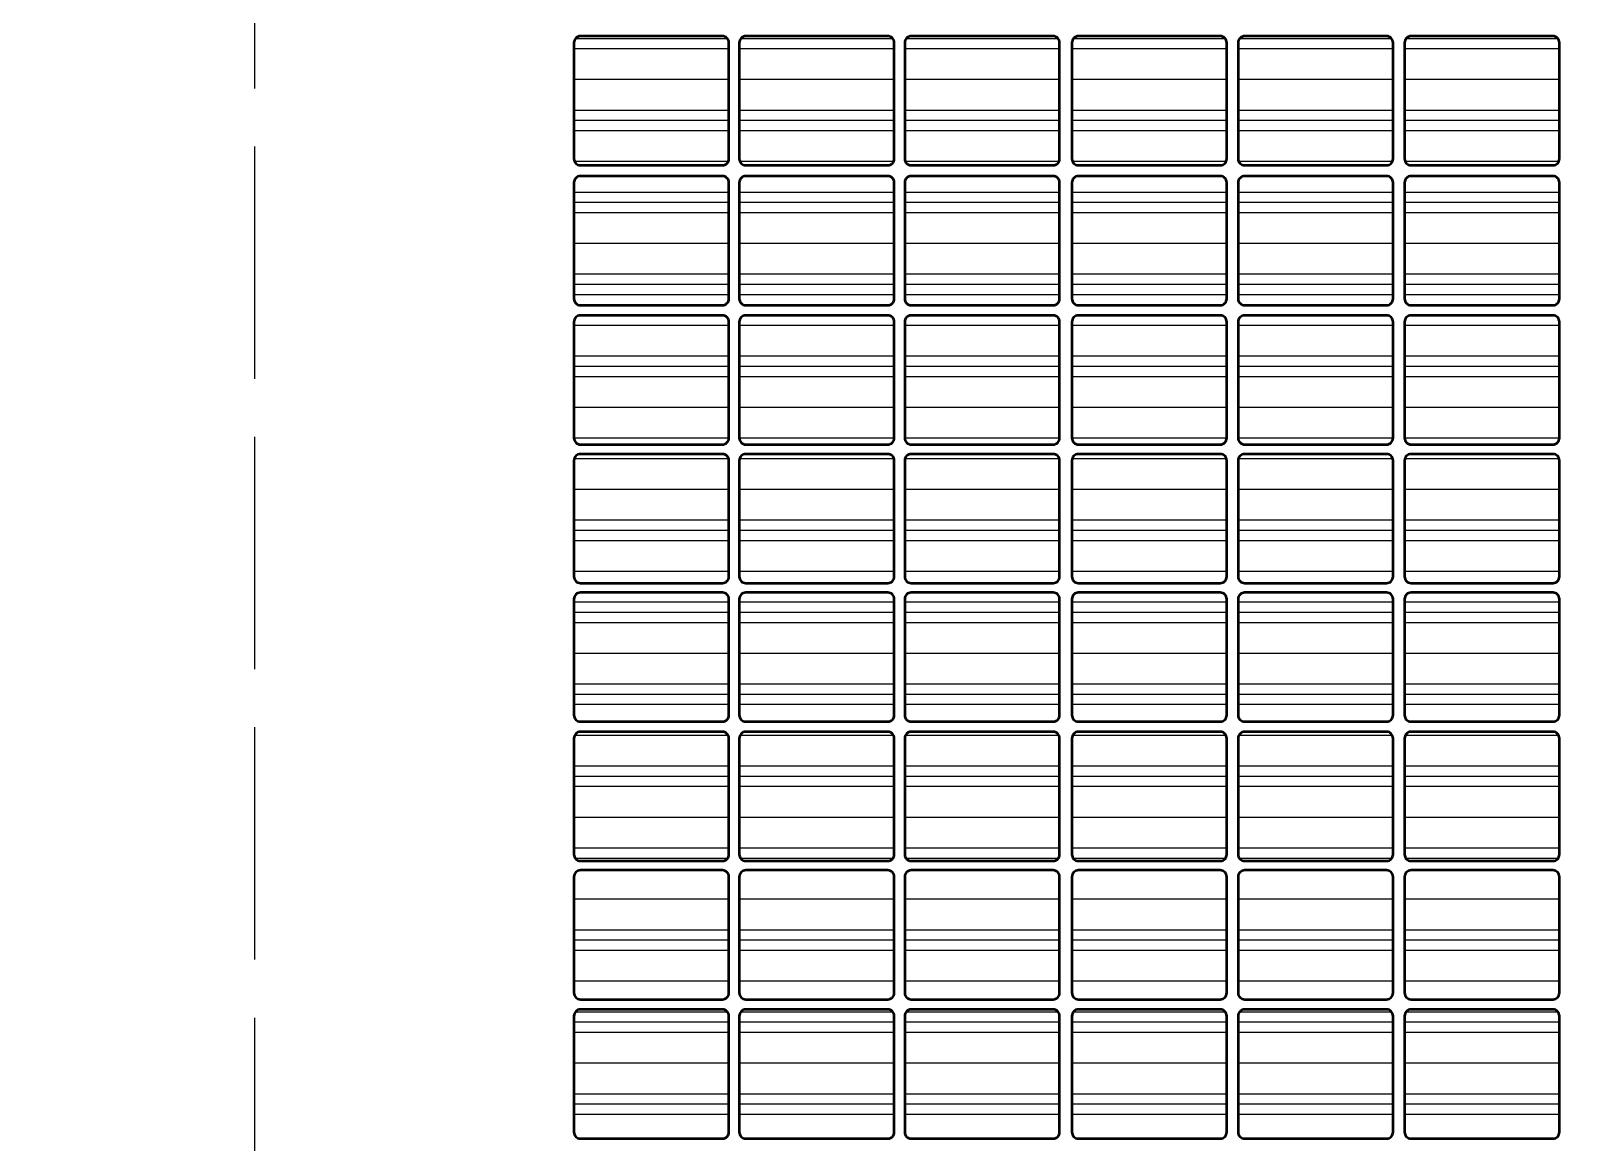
# Model space of a CAD drawing. Header units: millimetres. Extents: x -17739 to 130674, y -21116 to 94884.
# Drawn here: x 88508 to 100544, y 35164 to 43778 of the extents above; entities that cross this region are included whole.
import ezdxf

# ---------------------------------------------------------------- set-up
doc = ezdxf.new("R2010")
doc.units = ezdxf.units.MM
doc.linetypes.add('ACAD_ISO02W100', pattern=[15, 12, -3])
doc.layers.add('AM_0', color=7, linetype='Continuous', lineweight=50)
doc.layers.add('Pathways', color=50, linetype='ACAD_ISO02W100')
doc.layers.add('Workstations', color=7, linetype='Continuous')
pattern_1 = [(0, (-14633.8, -808.35), (0, 635), []), (0, (-14633.8, -729), (0, 635), []), (0, (-14633.8, -649.6), (0, 635), []), (0, (-14633.8, -411.5), (0, 635), [])]

msp = doc.modelspace()

# ---------------------------------------------------------------- hatches: boundary and pattern name
h = msp.add_hatch()
h.set_pattern_fill('GRAVEL', color=256)
h.set_pattern_definition([(228.0127875, (-27627.5733, -20782.793), (-203.200000016, -228.599999986), [3.4172144, -338.3048364]), (184.969741, (-27629.8593, -20785.333), (304.7999998794, 25.400001447), [5.8640472, -580.540489]), (132.5104471, (-27635.7013, -20785.841), (254.000000107, -279.399999902), [4.1348152, -409.347228]), (267.273689, (-27645.6073, -20792.191), (25.400000053, 507.999999997), [5.3400452, -528.6643743]), (292.8336542, (-27645.8613, -20797.525), (-127.000000011, 304.7999999956), [5.236337, -518.3980775]), (357.273689, (-27643.8293, -20802.351), (-507.999999997, 25.400000053), [5.3400452, -528.6643743]), (37.69424047, (-27638.4953, -20802.605), (-330.1999999854, -254.000000019), [7.0619366, -699.131153]), (72.2553284, (-27632.9073, -20798.287), (177.800000048, 558.799999985), [6.6671952, -660.052566]), (121.4295656, (-27630.8753, -20791.937), (-203.200000029, 330.199999982), [5.35813, -530.455457]), (175.2363583, (-27633.6693, -20787.365), (279.399999996, -25.400000044), [6.1171328, -299.7393695]), (222.3974378, (-27639.7653, -20786.857), (-304.7999999902, -279.4000000106), [7.9107792, -783.167725]), (138.8140748, (-27620.4613, -20792.445), (-177.79999999, 152.400000012), [2.7000454, -267.3056582]), (171.4692344, (-27622.4933, -20790.667), (330.200000009, -50.799999942), [5.1368198, -508.54639]), (225, (-27627.573, -20789.905), (-4e-15, -25.4), [3.5920934, -32.328931]), (203.1985905, (-27629.3513, -20786.857), (127.000000003, 50.79999999), [1.9344132, -191.5062237]), (291.8014095, (-27631.1293, -20787.619), (-25.4, 76.2), [2.7356562, -134.04753]), (30.9637565, (-27630.1133, -20790.159), (76.2, 50.8), [4.4431966, -143.6629815]), (161.565051, (-27626.303, -20787.873), (50.8, -25.4), [3.2128714, -77.108981]), (16.3895403, (-27645.8613, -20787.619), (254, 76.2), [4.50088, -445.5882667]), (70.3461759, (-27641.5433, -20786.349), (-101.60000001, -279.399999997), [3.7759894, -373.8221568]), (293.1985905, (-27626.3033, -20782.793), (-50.79999999, 127.000000004), [3.868801, -189.571836]), (343.6104597, (-27624.7793, -20786.349), (-254.000000005, 76.199999982), [4.50088, -445.5882667]), (339.4439548, (-27645.8613, -20803.367), (-127, 50.8), [4.340352, -212.677343]), (294.7751406, (-27641.7973, -20804.891), (-127.000000151, 279.399999931), [3.6367212, -360.0359338]), (66.8014095, (-27626.0493, -20808.193), (50.79999999, 127.000000003), [3.868801, -189.571836]), (17.3540246, (-27624.5253, -20804.637), (-330.199999993, -101.600000021), [4.2578274, -421.5237598]), (69.4439548, (-27638.4953, -20808.193), (-50.8, -127), [2.170176, -214.847519]), (101.3099325, (-27627.5733, -20808.193), (-25.4, 101.6), [1.295146, -128.2199496]), (165.9637565, (-27627.827, -20806.923), (76.2, -25.4), [5.236337, -99.490546]), (186.009006, (-27632.9073, -20805.653), (253.999999999, 25.400000013), [4.85267, -480.4136486]), (303.6900675, (-27630.113, -20792.445), (-25.4, 50.8), [3.6632388, -87.9177636]), (353.1572266, (-27628.0813, -20795.493), (431.8000000027, -50.7999999774), [6.3955676, -633.1600907]), (60.9453959, (-27621.7313, -20796.255), (-101.600000003, -177.8), [2.6150824, -258.893923]), (90, (-27620.46, -20793.97), (-25.4, 25.4), [1.524, -23.876]), (120.2564372, (-27633.4153, -20804.891), (101.599999988, -177.800000007), [3.5286696, -349.3394077]), (48.0127875, (-27635.1933, -20801.843), (203.200000017, 228.599999985), [6.8344288, -334.887622]), (0, (-27630.62, -20796.763), (25.4, 25.4), [6.604, -18.796]), (325.3048465, (-27624.0173, -20796.763), (254.000000096, -177.799999863), [4.0160956, -397.5931672]), (254.054604, (-27620.7153, -20799.049), (-25.4, -101.6), [3.6982908, -181.2165004]), (207.64597536, (-27621.7313, -20802.605), (-482.600000018, -253.999999966), [6.021451, -596.1246442]), (175.42607874, (-27627.0653, -20805.399), (-330.2, 25.4), [6.3702946, -630.6584646])])
edge = h.paths.add_edge_path()
edge.add_line((-6197, -19436), (-6197, 76756))
edge.add_arc((-4197, 76756), 2000, 90, 180)
edge.add_line((-4197, 78756), (116945, 78756))
at = {"layer": 'Workstations'}
h = msp.add_hatch(dxfattribs=at)
h.set_pattern_fill('PLASTI', color=256, scale=100)
h.set_pattern_definition(pattern_1)
edge = h.paths.add_edge_path()
edge.add_line((94044, 44896), (95144, 44896))
edge.add_arc((95144, 44946), 50, 270, 360)
edge.add_line((95194, 44946), (95194, 45846))
edge.add_arc((95144, 45846), 50, 0, 90)
edge.add_line((95144, 45896), (94044, 45896))
edge.add_arc((94044, 45846), 50, 90, 180)
edge.add_line((93994, 45846), (93994, 44946))
edge.add_arc((94044, 44946), 50, 180, 270)
edge = h.paths.add_edge_path()
edge.add_line((95325, 32014), (96425, 32014))
edge.add_arc((96425, 32064), 50, 270, 360)
edge.add_line((96475, 32064), (96475, 32964))
edge.add_arc((96425, 32964), 50, 0, 90)
edge.add_line((96425, 33014), (95325, 33014))
edge.add_arc((95325, 32964), 50, 90, 180)
edge.add_line((95275, 32964), (95275, 32064))
edge.add_arc((95325, 32064), 50, 180, 270)
h = msp.add_hatch(dxfattribs=at)
h.set_pattern_fill('PLASTI', color=256, scale=100)
h.set_pattern_definition(pattern_1)
h.paths.add_polyline_path([(93863, 42738, 0.414214), (93913, 42788), (93913, 43688, 0.414214), (93863, 43738), (92763, 43738, 0.414214), (92713, 43688), (92713, 42788, 0.414214), (92763, 42738)])
h.paths.add_polyline_path([(94044, 43738, 0.414214), (93994, 43688), (93994, 42788, 0.414214), (94044, 42738), (95144, 42738, 0.414214), (95194, 42788), (95194, 43688, 0.414214), (95144, 43738)])
h.paths.add_polyline_path([(96475, 43688, 0.414214), (96425, 43738), (95325, 43738, 0.414214), (95275, 43688), (95275, 42788, 0.414214), (95325, 42738), (96425, 42738, 0.414214), (96475, 42788)])
h.paths.add_polyline_path([(97770, 43688, 0.414214), (97720, 43738), (96620, 43738, 0.414214), (96570, 43688), (96570, 42788, 0.414214), (96620, 42738), (97720, 42738, 0.414214), (97770, 42788)])
h.paths.add_polyline_path([(99058, 43688, 0.414214), (99008, 43738), (97908, 43738, 0.414214), (97858, 43688), (97858, 42788, 0.414214), (97908, 42738), (99008, 42738, 0.414214), (99058, 42788)])
h.paths.add_polyline_path([(100347, 43688, 0.414214), (100297, 43738), (99197, 43738, 0.414214), (99147, 43688), (99147, 42788, 0.414214), (99197, 42738), (100297, 42738, 0.414214), (100347, 42788)])
h = msp.add_hatch(dxfattribs=at)
h.set_pattern_fill('PLASTI', color=256, scale=100)
h.set_pattern_definition(pattern_1)
h.paths.add_polyline_path([(93863, 41654, 0.414214), (93913, 41704), (93913, 42604, 0.414214), (93863, 42654), (92763, 42654, 0.414214), (92713, 42604), (92713, 41704, 0.414214), (92763, 41654)])
h.paths.add_polyline_path([(94044, 42654, 0.414214), (93994, 42604), (93994, 41704, 0.414214), (94044, 41654), (95144, 41654, 0.414214), (95194, 41704), (95194, 42604, 0.414214), (95144, 42654)])
h.paths.add_polyline_path([(96475, 42604, 0.414214), (96425, 42654), (95325, 42654, 0.414214), (95275, 42604), (95275, 41704, 0.414214), (95325, 41654), (96425, 41654, 0.414214), (96475, 41704)])
h.paths.add_polyline_path([(97770, 42604, 0.414214), (97720, 42654), (96620, 42654, 0.414214), (96570, 42604), (96570, 41704, 0.414214), (96620, 41654), (97720, 41654, 0.414214), (97770, 41704)])
h.paths.add_polyline_path([(99058, 42604, 0.414214), (99008, 42654), (97908, 42654, 0.414214), (97858, 42604), (97858, 41704, 0.414214), (97908, 41654), (99008, 41654, 0.414214), (99058, 41704)])
h.paths.add_polyline_path([(100347, 42604, 0.414214), (100297, 42654), (99197, 42654, 0.414214), (99147, 42604), (99147, 41704, 0.414214), (99197, 41654), (100297, 41654, 0.414214), (100347, 41704)])
h = msp.add_hatch(dxfattribs=at)
h.set_pattern_fill('PLASTI', color=256, scale=100)
h.set_pattern_definition(pattern_1)
h.paths.add_polyline_path([(93863, 40575, 0.414214), (93913, 40625), (93913, 41525, 0.414214), (93863, 41575), (92763, 41575, 0.414214), (92713, 41525), (92713, 40625, 0.414214), (92763, 40575)])
h.paths.add_polyline_path([(94044, 41575, 0.414214), (93994, 41525), (93994, 40625, 0.414214), (94044, 40575), (95144, 40575, 0.414214), (95194, 40625), (95194, 41525, 0.414214), (95144, 41575)])
h.paths.add_polyline_path([(96475, 41525, 0.414214), (96425, 41575), (95325, 41575, 0.414214), (95275, 41525), (95275, 40625, 0.414214), (95325, 40575), (96425, 40575, 0.414214), (96475, 40625)])
h.paths.add_polyline_path([(97770, 41525, 0.414214), (97720, 41575), (96620, 41575, 0.414214), (96570, 41525), (96570, 40625, 0.414214), (96620, 40575), (97720, 40575, 0.414214), (97770, 40625)])
h.paths.add_polyline_path([(99058, 41525, 0.414214), (99008, 41575), (97908, 41575, 0.414214), (97858, 41525), (97858, 40625, 0.414214), (97908, 40575), (99008, 40575, 0.414214), (99058, 40625)])
h.paths.add_polyline_path([(100347, 41525, 0.414214), (100297, 41575), (99197, 41575, 0.414214), (99147, 41525), (99147, 40625, 0.414214), (99197, 40575), (100297, 40575, 0.414214), (100347, 40625)])
h = msp.add_hatch(dxfattribs=at)
h.set_pattern_fill('PLASTI', color=256, scale=100)
h.set_pattern_definition(pattern_1)
h.paths.add_polyline_path([(93863, 39501, 0.414214), (93913, 39551), (93913, 40451, 0.414214), (93863, 40501), (92763, 40501, 0.414214), (92713, 40451), (92713, 39551, 0.414214), (92763, 39501)])
h.paths.add_polyline_path([(94044, 40501, 0.414214), (93994, 40451), (93994, 39551, 0.414214), (94044, 39501), (95144, 39501, 0.414214), (95194, 39551), (95194, 40451, 0.414214), (95144, 40501)])
h.paths.add_polyline_path([(96475, 40451, 0.414214), (96425, 40501), (95325, 40501, 0.414214), (95275, 40451), (95275, 39551, 0.414214), (95325, 39501), (96425, 39501, 0.414214), (96475, 39551)])
h.paths.add_polyline_path([(97770, 40451, 0.414214), (97720, 40501), (96620, 40501, 0.414214), (96570, 40451), (96570, 39551, 0.414214), (96620, 39501), (97720, 39501, 0.414214), (97770, 39551)])
h.paths.add_polyline_path([(99058, 40451, 0.414214), (99008, 40501), (97908, 40501, 0.414214), (97858, 40451), (97858, 39551, 0.414214), (97908, 39501), (99008, 39501, 0.414214), (99058, 39551)])
h.paths.add_polyline_path([(100347, 40451, 0.414214), (100297, 40501), (99197, 40501, 0.414214), (99147, 40451), (99147, 39551, 0.414214), (99197, 39501), (100297, 39501, 0.414214), (100347, 39551)])
h = msp.add_hatch(dxfattribs=at)
h.set_pattern_fill('PLASTI', color=256, scale=100)
h.set_pattern_definition(pattern_1)
h.paths.add_polyline_path([(93863, 38428, 0.414214), (93913, 38478), (93913, 39378, 0.414214), (93863, 39428), (92763, 39428, 0.414214), (92713, 39378), (92713, 38478, 0.414214), (92763, 38428)])
h.paths.add_polyline_path([(94044, 39428, 0.414214), (93994, 39378), (93994, 38478, 0.414214), (94044, 38428), (95144, 38428, 0.414214), (95194, 38478), (95194, 39378, 0.414214), (95144, 39428)])
h.paths.add_polyline_path([(96475, 39378, 0.414214), (96425, 39428), (95325, 39428, 0.414214), (95275, 39378), (95275, 38478, 0.414214), (95325, 38428), (96425, 38428, 0.414214), (96475, 38478)])
h.paths.add_polyline_path([(97770, 39378, 0.414214), (97720, 39428), (96620, 39428, 0.414214), (96570, 39378), (96570, 38478, 0.414214), (96620, 38428), (97720, 38428, 0.414214), (97770, 38478)])
h.paths.add_polyline_path([(99058, 39378, 0.414214), (99008, 39428), (97908, 39428, 0.414214), (97858, 39378), (97858, 38478, 0.414214), (97908, 38428), (99008, 38428, 0.414214), (99058, 38478)])
h.paths.add_polyline_path([(100347, 39378, 0.414214), (100297, 39428), (99197, 39428, 0.414214), (99147, 39378), (99147, 38478, 0.414214), (99197, 38428), (100297, 38428, 0.414214), (100347, 38478)])
h = msp.add_hatch(dxfattribs=at)
h.set_pattern_fill('PLASTI', color=256, scale=100)
h.set_pattern_definition(pattern_1)
h.paths.add_polyline_path([(93863, 37349, 0.414214), (93913, 37399), (93913, 38299, 0.414214), (93863, 38349), (92763, 38349, 0.414214), (92713, 38299), (92713, 37399, 0.414214), (92763, 37349)])
h.paths.add_polyline_path([(94044, 38349, 0.414214), (93994, 38299), (93994, 37399, 0.414214), (94044, 37349), (95144, 37349, 0.414214), (95194, 37399), (95194, 38299, 0.414214), (95144, 38349)])
h.paths.add_polyline_path([(96475, 38299, 0.414214), (96425, 38349), (95325, 38349, 0.414214), (95275, 38299), (95275, 37399, 0.414214), (95325, 37349), (96425, 37349, 0.414214), (96475, 37399)])
h.paths.add_polyline_path([(97770, 38299, 0.414214), (97720, 38349), (96620, 38349, 0.414214), (96570, 38299), (96570, 37399, 0.414214), (96620, 37349), (97720, 37349, 0.414214), (97770, 37399)])
h.paths.add_polyline_path([(99058, 38299, 0.414214), (99008, 38349), (97908, 38349, 0.414214), (97858, 38299), (97858, 37399, 0.414214), (97908, 37349), (99008, 37349, 0.414214), (99058, 37399)])
h.paths.add_polyline_path([(100347, 38299, 0.414214), (100297, 38349), (99197, 38349, 0.414214), (99147, 38299), (99147, 37399, 0.414214), (99197, 37349), (100297, 37349, 0.414214), (100347, 37399)])
h = msp.add_hatch(dxfattribs=at)
h.set_pattern_fill('PLASTI', color=256, scale=100)
h.set_pattern_definition(pattern_1)
h.paths.add_polyline_path([(93863, 36276, 0.414214), (93913, 36326), (93913, 37226, 0.414214), (93863, 37276), (92763, 37276, 0.414214), (92713, 37226), (92713, 36326, 0.414214), (92763, 36276)])
h.paths.add_polyline_path([(94044, 37276, 0.414214), (93994, 37226), (93994, 36326, 0.414214), (94044, 36276), (95144, 36276, 0.414214), (95194, 36326), (95194, 37226, 0.414214), (95144, 37276)])
h.paths.add_polyline_path([(96475, 37226, 0.414214), (96425, 37276), (95325, 37276, 0.414214), (95275, 37226), (95275, 36326, 0.414214), (95325, 36276), (96425, 36276, 0.414214), (96475, 36326)])
h.paths.add_polyline_path([(97770, 37226, 0.414214), (97720, 37276), (96620, 37276, 0.414214), (96570, 37226), (96570, 36326, 0.414214), (96620, 36276), (97720, 36276, 0.414214), (97770, 36326)])
h.paths.add_polyline_path([(99058, 37226, 0.414214), (99008, 37276), (97908, 37276, 0.414214), (97858, 37226), (97858, 36326, 0.414214), (97908, 36276), (99008, 36276, 0.414214), (99058, 36326)])
h.paths.add_polyline_path([(100347, 37226, 0.414214), (100297, 37276), (99197, 37276, 0.414214), (99147, 37226), (99147, 36326, 0.414214), (99197, 36276), (100297, 36276, 0.414214), (100347, 36326)])
h = msp.add_hatch(dxfattribs=at)
h.set_pattern_fill('PLASTI', color=256, scale=100)
h.set_pattern_definition(pattern_1)
h.paths.add_polyline_path([(93863, 35198, 0.414214), (93913, 35248), (93913, 36148, 0.414214), (93863, 36198), (92763, 36198, 0.414214), (92713, 36148), (92713, 35248, 0.414214), (92763, 35198)])
h.paths.add_polyline_path([(94044, 36198, 0.414214), (93994, 36148), (93994, 35248, 0.414214), (94044, 35198), (95144, 35198, 0.414214), (95194, 35248), (95194, 36148, 0.414214), (95144, 36198)])
h.paths.add_polyline_path([(96475, 36148, 0.414214), (96425, 36198), (95325, 36198, 0.414214), (95275, 36148), (95275, 35248, 0.414214), (95325, 35198), (96425, 35198, 0.414214), (96475, 35248)])
h.paths.add_polyline_path([(97770, 36148, 0.414214), (97720, 36198), (96620, 36198, 0.414214), (96570, 36148), (96570, 35248, 0.414214), (96620, 35198), (97720, 35198, 0.414214), (97770, 35248)])
h.paths.add_polyline_path([(99058, 36148, 0.414214), (99008, 36198), (97908, 36198, 0.414214), (97858, 36148), (97858, 35248, 0.414214), (97908, 35198), (99008, 35198, 0.414214), (99058, 35248)])
h.paths.add_polyline_path([(100347, 36148, 0.414214), (100297, 36198), (99197, 36198, 0.414214), (99147, 36148), (99147, 35248, 0.414214), (99197, 35198), (100297, 35198, 0.414214), (100347, 35248)])

# ---------------------------------------------------------------- linework, layer by layer
at = {"layer": 'AM_0'}
for points in [[(92763, 42738), (93863, 42738, 0.414214), (93913, 42788), (93913, 43688, 0.414214), (93863, 43738), (92763, 43738, 0.414214), (92713, 43688), (92713, 42788, 0.414214)], [(94044, 42738), (95144, 42738, 0.414214), (95194, 42788), (95194, 43688, 0.414214), (95144, 43738), (94044, 43738, 0.414214), (93994, 43688), (93994, 42788, 0.414214)], [(95325, 42738), (96425, 42738, 0.414214), (96475, 42788), (96475, 43688, 0.414214), (96425, 43738), (95325, 43738, 0.414214), (95275, 43688), (95275, 42788, 0.414214)], [(96620, 42738), (97720, 42738, 0.414214), (97770, 42788), (97770, 43688, 0.414214), (97720, 43738), (96620, 43738, 0.414214), (96570, 43688), (96570, 42788, 0.414214)], [(97908, 42738), (99008, 42738, 0.414214), (99058, 42788), (99058, 43688, 0.414214), (99008, 43738), (97908, 43738, 0.414214), (97858, 43688), (97858, 42788, 0.414214)], [(99197, 42738), (100297, 42738, 0.414214), (100347, 42788), (100347, 43688, 0.414214), (100297, 43738), (99197, 43738, 0.414214), (99147, 43688), (99147, 42788, 0.414214)], [(92763, 41654), (93863, 41654, 0.414214), (93913, 41704), (93913, 42604, 0.414214), (93863, 42654), (92763, 42654, 0.414214), (92713, 42604), (92713, 41704, 0.414214)], [(94044, 41654), (95144, 41654, 0.414214), (95194, 41704), (95194, 42604, 0.414214), (95144, 42654), (94044, 42654, 0.414214), (93994, 42604), (93994, 41704, 0.414214)], [(95325, 41654), (96425, 41654, 0.414214), (96475, 41704), (96475, 42604, 0.414214), (96425, 42654), (95325, 42654, 0.414214), (95275, 42604), (95275, 41704, 0.414214)], [(96620, 41654), (97720, 41654, 0.414214), (97770, 41704), (97770, 42604, 0.414214), (97720, 42654), (96620, 42654, 0.414214), (96570, 42604), (96570, 41704, 0.414214)], [(97908, 41654), (99008, 41654, 0.414214), (99058, 41704), (99058, 42604, 0.414214), (99008, 42654), (97908, 42654, 0.414214), (97858, 42604), (97858, 41704, 0.414214)], [(99197, 41654), (100297, 41654, 0.414214), (100347, 41704), (100347, 42604, 0.414214), (100297, 42654), (99197, 42654, 0.414214), (99147, 42604), (99147, 41704, 0.414214)], [(92763, 40575), (93863, 40575, 0.414214), (93913, 40625), (93913, 41525, 0.414214), (93863, 41575), (92763, 41575, 0.414214), (92713, 41525), (92713, 40625, 0.414214)], [(94044, 40575), (95144, 40575, 0.414214), (95194, 40625), (95194, 41525, 0.414214), (95144, 41575), (94044, 41575, 0.414214), (93994, 41525), (93994, 40625, 0.414214)], [(95325, 40575), (96425, 40575, 0.414214), (96475, 40625), (96475, 41525, 0.414214), (96425, 41575), (95325, 41575, 0.414214), (95275, 41525), (95275, 40625, 0.414214)], [(96620, 40575), (97720, 40575, 0.414214), (97770, 40625), (97770, 41525, 0.414214), (97720, 41575), (96620, 41575, 0.414214), (96570, 41525), (96570, 40625, 0.414214)], [(97908, 40575), (99008, 40575, 0.414214), (99058, 40625), (99058, 41525, 0.414214), (99008, 41575), (97908, 41575, 0.414214), (97858, 41525), (97858, 40625, 0.414214)], [(99197, 40575), (100297, 40575, 0.414214), (100347, 40625), (100347, 41525, 0.414214), (100297, 41575), (99197, 41575, 0.414214), (99147, 41525), (99147, 40625, 0.414214)], [(92763, 39501), (93863, 39501, 0.414214), (93913, 39551), (93913, 40451, 0.414214), (93863, 40501), (92763, 40501, 0.414214), (92713, 40451), (92713, 39551, 0.414214)], [(94044, 39501), (95144, 39501, 0.414214), (95194, 39551), (95194, 40451, 0.414214), (95144, 40501), (94044, 40501, 0.414214), (93994, 40451), (93994, 39551, 0.414214)], [(95325, 39501), (96425, 39501, 0.414214), (96475, 39551), (96475, 40451, 0.414214), (96425, 40501), (95325, 40501, 0.414214), (95275, 40451), (95275, 39551, 0.414214)], [(96620, 39501), (97720, 39501, 0.414214), (97770, 39551), (97770, 40451, 0.414214), (97720, 40501), (96620, 40501, 0.414214), (96570, 40451), (96570, 39551, 0.414214)], [(97908, 39501), (99008, 39501, 0.414214), (99058, 39551), (99058, 40451, 0.414214), (99008, 40501), (97908, 40501, 0.414214), (97858, 40451), (97858, 39551, 0.414214)], [(99197, 39501), (100297, 39501, 0.414214), (100347, 39551), (100347, 40451, 0.414214), (100297, 40501), (99197, 40501, 0.414214), (99147, 40451), (99147, 39551, 0.414214)], [(92763, 38428), (93863, 38428, 0.414214), (93913, 38478), (93913, 39378, 0.414214), (93863, 39428), (92763, 39428, 0.414214), (92713, 39378), (92713, 38478, 0.414214)], [(94044, 38428), (95144, 38428, 0.414214), (95194, 38478), (95194, 39378, 0.414214), (95144, 39428), (94044, 39428, 0.414214), (93994, 39378), (93994, 38478, 0.414214)], [(95325, 38428), (96425, 38428, 0.414214), (96475, 38478), (96475, 39378, 0.414214), (96425, 39428), (95325, 39428, 0.414214), (95275, 39378), (95275, 38478, 0.414214)], [(96620, 38428), (97720, 38428, 0.414214), (97770, 38478), (97770, 39378, 0.414214), (97720, 39428), (96620, 39428, 0.414214), (96570, 39378), (96570, 38478, 0.414214)], [(97908, 38428), (99008, 38428, 0.414214), (99058, 38478), (99058, 39378, 0.414214), (99008, 39428), (97908, 39428, 0.414214), (97858, 39378), (97858, 38478, 0.414214)], [(99197, 38428), (100297, 38428, 0.414214), (100347, 38478), (100347, 39378, 0.414214), (100297, 39428), (99197, 39428, 0.414214), (99147, 39378), (99147, 38478, 0.414214)], [(92763, 37349), (93863, 37349, 0.414214), (93913, 37399), (93913, 38299, 0.414214), (93863, 38349), (92763, 38349, 0.414214), (92713, 38299), (92713, 37399, 0.414214)], [(94044, 37349), (95144, 37349, 0.414214), (95194, 37399), (95194, 38299, 0.414214), (95144, 38349), (94044, 38349, 0.414214), (93994, 38299), (93994, 37399, 0.414214)], [(95325, 37349), (96425, 37349, 0.414214), (96475, 37399), (96475, 38299, 0.414214), (96425, 38349), (95325, 38349, 0.414214), (95275, 38299), (95275, 37399, 0.414214)], [(96620, 37349), (97720, 37349, 0.414214), (97770, 37399), (97770, 38299, 0.414214), (97720, 38349), (96620, 38349, 0.414214), (96570, 38299), (96570, 37399, 0.414214)], [(97908, 37349), (99008, 37349, 0.414214), (99058, 37399), (99058, 38299, 0.414214), (99008, 38349), (97908, 38349, 0.414214), (97858, 38299), (97858, 37399, 0.414214)], [(99197, 37349), (100297, 37349, 0.414214), (100347, 37399), (100347, 38299, 0.414214), (100297, 38349), (99197, 38349, 0.414214), (99147, 38299), (99147, 37399, 0.414214)], [(92763, 36276), (93863, 36276, 0.414214), (93913, 36326), (93913, 37226, 0.414214), (93863, 37276), (92763, 37276, 0.414214), (92713, 37226), (92713, 36326, 0.414214)], [(94044, 36276), (95144, 36276, 0.414214), (95194, 36326), (95194, 37226, 0.414214), (95144, 37276), (94044, 37276, 0.414214), (93994, 37226), (93994, 36326, 0.414214)], [(95325, 36276), (96425, 36276, 0.414214), (96475, 36326), (96475, 37226, 0.414214), (96425, 37276), (95325, 37276, 0.414214), (95275, 37226), (95275, 36326, 0.414214)], [(96620, 36276), (97720, 36276, 0.414214), (97770, 36326), (97770, 37226, 0.414214), (97720, 37276), (96620, 37276, 0.414214), (96570, 37226), (96570, 36326, 0.414214)], [(97908, 36276), (99008, 36276, 0.414214), (99058, 36326), (99058, 37226, 0.414214), (99008, 37276), (97908, 37276, 0.414214), (97858, 37226), (97858, 36326, 0.414214)], [(99197, 36276), (100297, 36276, 0.414214), (100347, 36326), (100347, 37226, 0.414214), (100297, 37276), (99197, 37276, 0.414214), (99147, 37226), (99147, 36326, 0.414214)], [(92763, 35198), (93863, 35198, 0.414214), (93913, 35248), (93913, 36148, 0.414214), (93863, 36198), (92763, 36198, 0.414214), (92713, 36148), (92713, 35248, 0.414214)], [(94044, 35198), (95144, 35198, 0.414214), (95194, 35248), (95194, 36148, 0.414214), (95144, 36198), (94044, 36198, 0.414214), (93994, 36148), (93994, 35248, 0.414214)], [(95325, 35198), (96425, 35198, 0.414214), (96475, 35248), (96475, 36148, 0.414214), (96425, 36198), (95325, 36198, 0.414214), (95275, 36148), (95275, 35248, 0.414214)], [(96620, 35198), (97720, 35198, 0.414214), (97770, 35248), (97770, 36148, 0.414214), (97720, 36198), (96620, 36198, 0.414214), (96570, 36148), (96570, 35248, 0.414214)], [(97908, 35198), (99008, 35198, 0.414214), (99058, 35248), (99058, 36148, 0.414214), (99008, 36198), (97908, 36198, 0.414214), (97858, 36148), (97858, 35248, 0.414214)], [(99197, 35198), (100297, 35198, 0.414214), (100347, 35248), (100347, 36148, 0.414214), (100297, 36198), (99197, 36198, 0.414214), (99147, 36148), (99147, 35248, 0.414214)]]:
    msp.add_lwpolyline(points, format="xyb", close=True, dxfattribs=at)
at = {"layer": 'Pathways', "ltscale": 150}
msp.add_line((90238, 51884), (90238, 21884), dxfattribs=at)

doc.saveas('drawing.dxf')
